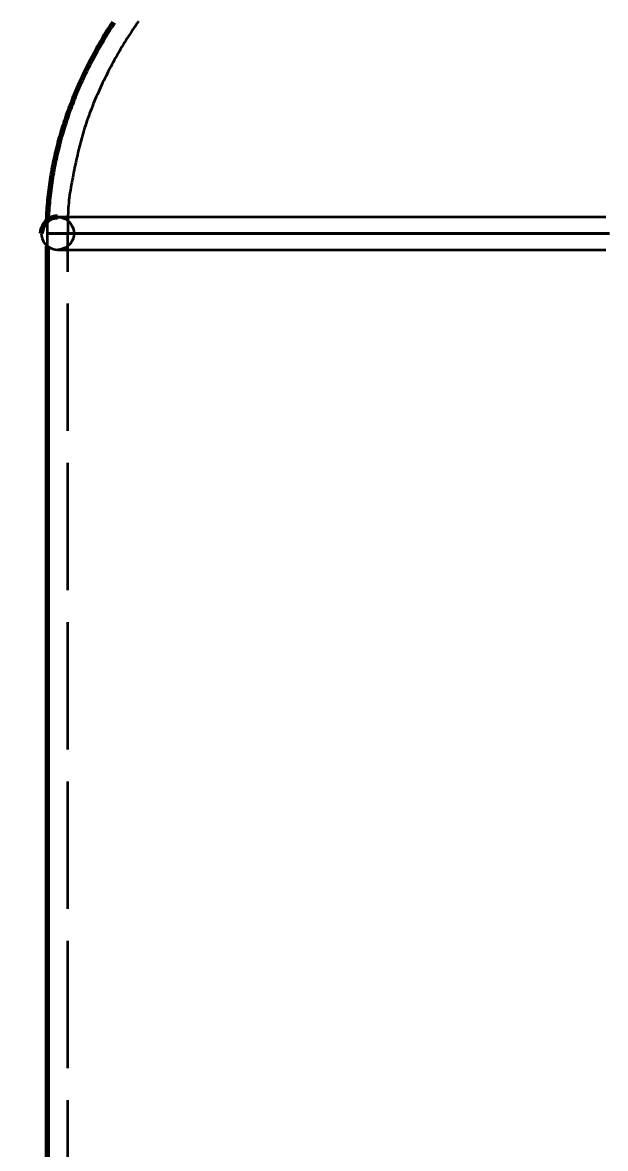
# Model space of a CAD drawing. Header units: millimetres. Extents: x 0 to 594, y 0 to 420.
# Drawn here: x 93.99 to 112.3, y 253.45 to 288.79 of the extents above; entities that cross this region are included whole.
import ezdxf

# ---------------------------------------------------------------- set-up
doc = ezdxf.new("R2010")
doc.units = ezdxf.units.MM
doc.linetypes.add('IRAM-E-TRAZOS', pattern=[5, 4, -1])
for name, color, linetype, lineweight in [('01-VISIBLE', 7, 'CONTINUOUS', 70), ('02-OCULTA', 4, 'IRAM-E-TRAZOS', 35), ('04-COTA', 3, 'CONTINUOUS', 18)]:
    doc.layers.add(name, color=color, linetype=linetype, lineweight=lineweight)
doc.styles.add('ISO3098', font='isocpeur.ttf')
doc.dimstyles.new('FLAMA-IRAM', dxfattribs={"dimtxt": 3.5, "dimasz": 3.5, "dimexe": 2, "dimexo": 1.5, "dimgap": 1, "dimtad": 1, "dimdec": 1, "dimtxsty": 'ISO3098', "dimblk": 'IRAM_FLECHA', "dimblk1": 'IRAM_FLECHA', "dimblk2": 'IRAM_FLECHA', "dimcen": 2.5, "dimclrd": 3, "dimclre": 3, "dimclrt": 3, "dimazin": 3, "dimtfac": 1, "dimtmove": 0, "dimatfit": 3, "dimlwd": 18, "dimlwe": 18})

# ---------------------------------------------------------------- blocks, each defined once
blk = doc.blocks.new('IRAM_FLECHA')
blk.add_solid([(0, 0), (-1, 0.125), (-1, -0.125)])

msp = doc.modelspace()

# ---------------------------------------------------------------- linework, layer by layer
at = {"layer": '01-VISIBLE'}
msp.add_line((94.775, 201.37), (94.775, 281.77), dxfattribs=at)
for points in [[(94.782, 282.575), (94.785, 282.655), (94.789, 282.735), (94.794, 282.815), (94.799, 282.895), (94.804, 282.975), (94.81, 283.055), (94.817, 283.135), (94.824, 283.214), (94.832, 283.294), (94.841, 283.374), (94.85, 283.453), (94.86, 283.533), (94.87, 283.612), (94.881, 283.691), (94.892, 283.771), (94.904, 283.85), (94.917, 283.929), (94.93, 284.008), (94.943, 284.087), (94.958, 284.165), (94.972, 284.244), (94.988, 284.323), (95.003, 284.401), (95.02, 284.48), (95.037, 284.558), (95.054, 284.636), (95.072, 284.714), (95.091, 284.792), (95.11, 284.87), (95.13, 284.947), (95.15, 285.025), (95.171, 285.102), (95.192, 285.179), (95.214, 285.256), (95.236, 285.333), (95.259, 285.41), (95.282, 285.486), (95.306, 285.563), (95.33, 285.639), (95.355, 285.715), (95.381, 285.791), (95.407, 285.867), (95.433, 285.943), (95.46, 286.018), (95.487, 286.093), (95.515, 286.168), (95.543, 286.243), (95.572, 286.318), (95.601, 286.392), (95.631, 286.467), (95.662, 286.541), (95.692, 286.615), (95.723, 286.688), (95.755, 286.762), (95.787, 286.835), (95.82, 286.908), (95.853, 286.981), (95.886, 287.054), (95.92, 287.127), (95.955, 287.199), (95.99, 287.271), (96.025, 287.343), (96.061, 287.414), (96.097, 287.486), (96.133, 287.557), (96.17, 287.628), (96.208, 287.699), (96.246, 287.769), (96.284, 287.84), (96.323, 287.91), (96.362, 287.98), (96.401, 288.049), (96.441, 288.119), (96.481, 288.188), (96.522, 288.257), (96.563, 288.326), (96.604, 288.394), (96.646, 288.462), (96.689, 288.531), (96.731, 288.598), (96.774, 288.666), (96.817, 288.733), (96.861, 288.8)], [(95.095, 282.682), (95.015, 282.676), (94.937, 282.657), (94.863, 282.626), (94.794, 282.584), (94.733, 282.532), (94.681, 282.471), (94.639, 282.402), (94.608, 282.328), (94.589, 282.25), (94.583, 282.17)]]:
    msp.add_lwpolyline(points, dxfattribs=at)
at = {"layer": '02-OCULTA'}
for p, q in [((94.775, 281.77), (94.775, 282.17)), ((95.415, 200.97), (95.415, 282.17))]:
    msp.add_line(p, q, dxfattribs=at)
for points in [[(97.639, 288.831), (97.594, 288.765), (97.548, 288.699), (97.503, 288.633), (97.459, 288.566), (97.414, 288.499), (97.371, 288.432), (97.327, 288.365), (97.284, 288.297), (97.242, 288.229), (97.199, 288.161), (97.158, 288.093), (97.116, 288.024), (97.075, 287.955), (97.035, 287.886), (96.995, 287.816), (96.955, 287.747), (96.916, 287.677), (96.877, 287.607), (96.839, 287.536), (96.801, 287.466), (96.763, 287.395), (96.726, 287.324), (96.689, 287.253), (96.653, 287.181), (96.617, 287.11), (96.581, 287.038), (96.546, 286.966), (96.511, 286.893), (96.477, 286.821), (96.443, 286.748), (96.409, 286.676), (96.376, 286.602), (96.344, 286.529), (96.312, 286.456), (96.28, 286.382), (96.249, 286.308), (96.218, 286.234), (96.188, 286.16), (96.158, 286.085), (96.129, 286.011), (96.101, 285.936), (96.073, 285.86), (96.046, 285.785), (96.019, 285.709), (95.993, 285.634), (95.968, 285.557), (95.944, 285.481), (95.92, 285.405), (95.897, 285.328), (95.874, 285.251), (95.852, 285.174), (95.831, 285.097), (95.811, 285.019), (95.791, 284.941), (95.771, 284.863), (95.752, 284.786), (95.734, 284.708), (95.716, 284.629), (95.698, 284.551), (95.681, 284.473), (95.664, 284.395), (95.648, 284.316), (95.632, 284.238), (95.616, 284.159), (95.6, 284.08), (95.585, 284.002), (95.57, 283.923), (95.555, 283.844), (95.54, 283.765), (95.526, 283.686), (95.512, 283.608), (95.498, 283.529), (95.485, 283.449), (95.473, 283.37), (95.463, 283.291), (95.453, 283.211), (95.445, 283.131), (95.439, 283.051), (95.433, 282.971), (95.429, 282.891), (95.425, 282.811), (95.422, 282.731), (95.42, 282.651), (95.418, 282.571), (95.417, 282.491), (95.416, 282.41), (95.415, 282.33), (95.415, 282.25), (95.415, 282.17)], [(94.775, 282.17), (94.775, 282.238), (94.776, 282.305), (94.777, 282.373), (94.778, 282.44), (94.78, 282.508), (94.782, 282.575)], [(112.313, 282.682), (112.176, 282.682), (112.04, 282.682), (111.903, 282.682), (111.766, 282.682), (111.63, 282.682), (111.493, 282.682), (111.356, 282.682), (111.22, 282.682), (111.083, 282.682), (110.946, 282.682), (110.81, 282.682), (110.673, 282.682), (110.536, 282.682), (110.4, 282.682), (110.263, 282.682), (110.127, 282.682), (109.99, 282.682), (109.853, 282.682), (109.717, 282.682), (109.58, 282.682), (109.443, 282.682), (109.307, 282.682), (109.17, 282.682), (109.033, 282.682), (108.897, 282.682), (108.76, 282.682), (108.623, 282.682), (108.487, 282.682), (108.35, 282.682), (108.213, 282.682), (108.077, 282.682), (107.94, 282.682), (107.803, 282.682), (107.667, 282.682), (107.53, 282.682), (107.393, 282.682), (107.257, 282.682), (107.12, 282.682), (106.984, 282.682), (106.847, 282.682), (106.71, 282.682), (106.574, 282.682), (106.437, 282.682), (106.3, 282.682), (106.164, 282.682), (106.027, 282.682), (105.89, 282.682), (105.754, 282.682), (105.617, 282.682), (105.48, 282.682), (105.344, 282.682), (105.207, 282.682), (105.07, 282.682), (104.934, 282.682), (104.797, 282.682), (104.66, 282.682), (104.524, 282.682), (104.387, 282.682), (104.251, 282.682), (104.114, 282.682), (103.977, 282.682), (103.841, 282.682), (103.704, 282.682), (103.567, 282.682), (103.431, 282.682), (103.294, 282.682), (103.157, 282.682), (103.021, 282.682), (102.884, 282.682), (102.747, 282.682), (102.611, 282.682), (102.474, 282.682), (102.337, 282.682), (102.201, 282.682), (102.064, 282.682), (101.927, 282.682), (101.791, 282.682), (101.654, 282.682), (101.518, 282.682), (101.381, 282.682), (101.244, 282.682), (101.108, 282.682), (100.971, 282.682), (100.834, 282.682), (100.698, 282.682), (100.561, 282.682), (100.424, 282.682), (100.288, 282.682), (100.151, 282.682), (100.014, 282.682), (99.878, 282.682), (99.741, 282.682), (99.604, 282.682), (99.468, 282.682), (99.331, 282.682), (99.195, 282.682), (99.058, 282.682), (98.921, 282.682), (98.785, 282.682), (98.648, 282.682), (98.511, 282.682), (98.375, 282.682), (98.238, 282.682), (98.101, 282.682), (97.965, 282.682), (97.828, 282.682), (97.691, 282.682), (97.555, 282.682), (97.418, 282.682), (97.281, 282.682), (97.145, 282.682), (97.008, 282.682), (96.871, 282.682), (96.735, 282.682), (96.598, 282.682), (96.462, 282.682), (96.325, 282.682), (96.188, 282.682), (96.052, 282.682), (95.915, 282.682), (95.778, 282.682), (95.642, 282.682), (95.505, 282.682), (95.368, 282.682), (95.232, 282.682), (95.095, 282.682)], [(112.313, 282.682), (112.176, 282.682), (112.04, 282.682), (111.903, 282.682), (111.766, 282.682), (111.63, 282.682), (111.493, 282.682), (111.356, 282.682), (111.22, 282.682), (111.083, 282.682), (110.946, 282.682), (110.81, 282.682), (110.673, 282.682), (110.536, 282.682), (110.4, 282.682), (110.263, 282.682), (110.127, 282.682), (109.99, 282.682), (109.853, 282.682), (109.717, 282.682), (109.58, 282.682), (109.443, 282.682), (109.307, 282.682), (109.17, 282.682), (109.033, 282.682), (108.897, 282.682), (108.76, 282.682), (108.623, 282.682), (108.487, 282.682), (108.35, 282.682), (108.213, 282.682), (108.077, 282.682), (107.94, 282.682), (107.803, 282.682), (107.667, 282.682), (107.53, 282.682), (107.393, 282.682), (107.257, 282.682), (107.12, 282.682), (106.984, 282.682), (106.847, 282.682), (106.71, 282.682), (106.574, 282.682), (106.437, 282.682), (106.3, 282.682), (106.164, 282.682), (106.027, 282.682), (105.89, 282.682), (105.754, 282.682), (105.617, 282.682), (105.48, 282.682), (105.344, 282.682), (105.207, 282.682), (105.07, 282.682), (104.934, 282.682), (104.797, 282.682), (104.66, 282.682), (104.524, 282.682), (104.387, 282.682), (104.251, 282.682), (104.114, 282.682), (103.977, 282.682), (103.841, 282.682), (103.704, 282.682), (103.567, 282.682), (103.431, 282.682), (103.294, 282.682), (103.157, 282.682), (103.021, 282.682), (102.884, 282.682), (102.747, 282.682), (102.611, 282.682), (102.474, 282.682), (102.337, 282.682), (102.201, 282.682), (102.064, 282.682), (101.927, 282.682), (101.791, 282.682), (101.654, 282.682), (101.518, 282.682), (101.381, 282.682), (101.244, 282.682), (101.108, 282.682), (100.971, 282.682), (100.834, 282.682), (100.698, 282.682), (100.561, 282.682), (100.424, 282.682), (100.288, 282.682), (100.151, 282.682), (100.014, 282.682), (99.878, 282.682), (99.741, 282.682), (99.604, 282.682), (99.468, 282.682), (99.331, 282.682), (99.195, 282.682), (99.058, 282.682), (98.921, 282.682), (98.785, 282.682), (98.648, 282.682), (98.511, 282.682), (98.375, 282.682), (98.238, 282.682), (98.101, 282.682), (97.965, 282.682), (97.828, 282.682), (97.691, 282.682), (97.555, 282.682), (97.418, 282.682), (97.281, 282.682), (97.145, 282.682), (97.008, 282.682), (96.871, 282.682), (96.735, 282.682), (96.598, 282.682), (96.462, 282.682), (96.325, 282.682), (96.188, 282.682), (96.052, 282.682), (95.915, 282.682), (95.778, 282.682), (95.642, 282.682), (95.505, 282.682), (95.368, 282.682), (95.232, 282.682), (95.095, 282.682)], [(95.095, 282.682), (95.175, 282.676), (95.253, 282.657), (95.327, 282.626), (95.396, 282.584), (95.457, 282.532), (95.509, 282.471), (95.551, 282.402), (95.582, 282.328), (95.601, 282.25), (95.607, 282.17), (95.601, 282.09), (95.582, 282.012), (95.551, 281.938), (95.509, 281.869), (95.457, 281.808), (95.396, 281.756), (95.327, 281.714), (95.253, 281.683), (95.175, 281.664), (95.095, 281.658)], [(94.583, 282.17), (94.589, 282.09), (94.608, 282.012), (94.639, 281.938), (94.681, 281.869), (94.733, 281.808), (94.794, 281.756), (94.863, 281.714), (94.937, 281.683), (95.015, 281.664), (95.095, 281.658)], [(112.333, 282.17), (112.195, 282.17), (112.056, 282.17), (111.918, 282.17), (111.78, 282.17), (111.641, 282.17), (111.503, 282.17), (111.365, 282.17), (111.227, 282.17), (111.089, 282.17), (110.95, 282.17), (110.812, 282.17), (110.674, 282.17), (110.536, 282.17), (110.397, 282.17), (110.259, 282.17), (110.121, 282.17), (109.983, 282.17), (109.844, 282.17), (109.706, 282.17), (109.568, 282.17), (109.429, 282.17), (109.291, 282.17), (109.153, 282.17), (109.015, 282.17), (108.877, 282.17), (108.738, 282.17), (108.6, 282.17), (108.462, 282.17), (108.323, 282.17), (108.185, 282.17), (108.047, 282.17), (107.909, 282.17), (107.77, 282.17), (107.632, 282.17), (107.494, 282.17), (107.356, 282.17), (107.218, 282.17), (107.079, 282.17), (106.941, 282.17), (106.803, 282.17), (106.665, 282.17), (106.526, 282.17), (106.388, 282.17), (106.25, 282.17), (106.112, 282.17), (105.973, 282.17), (105.835, 282.17), (105.697, 282.17), (105.559, 282.17), (105.42, 282.17), (105.282, 282.17), (105.144, 282.17), (105.005, 282.17), (104.867, 282.17), (104.729, 282.17), (104.591, 282.17), (104.453, 282.17), (104.314, 282.17), (104.176, 282.17), (104.038, 282.17), (103.9, 282.17), (103.761, 282.17), (103.623, 282.17), (103.485, 282.17), (103.346, 282.17), (103.208, 282.17), (103.07, 282.17), (102.932, 282.17), (102.794, 282.17), (102.655, 282.17), (102.517, 282.17), (102.379, 282.17), (102.24, 282.17), (102.102, 282.17), (101.964, 282.17), (101.826, 282.17), (101.688, 282.17), (101.549, 282.17), (101.411, 282.17), (101.273, 282.17), (101.135, 282.17), (100.996, 282.17), (100.858, 282.17), (100.72, 282.17), (100.581, 282.17), (100.443, 282.17), (100.305, 282.17), (100.167, 282.17), (100.028, 282.17), (99.89, 282.17), (99.752, 282.17), (99.614, 282.17), (99.475, 282.17), (99.337, 282.17), (99.199, 282.17), (99.061, 282.17), (98.922, 282.17), (98.784, 282.17), (98.646, 282.17), (98.508, 282.17), (98.369, 282.17), (98.231, 282.17), (98.093, 282.17), (97.955, 282.17), (97.817, 282.17), (97.678, 282.17), (97.54, 282.17), (97.402, 282.17), (97.264, 282.17), (97.125, 282.17), (96.987, 282.17), (96.849, 282.17), (96.711, 282.17), (96.572, 282.17), (96.434, 282.17), (96.296, 282.17), (96.158, 282.17), (96.019, 282.17), (95.881, 282.17), (95.743, 282.17), (95.605, 282.17), (95.466, 282.17), (95.328, 282.17), (95.19, 282.17), (95.052, 282.17), (94.913, 282.17), (94.775, 282.17)], [(94.775, 282.17), (94.913, 282.17), (95.052, 282.17), (95.19, 282.17), (95.328, 282.17), (95.466, 282.17), (95.605, 282.17), (95.743, 282.17), (95.881, 282.17), (96.019, 282.17), (96.158, 282.17), (96.296, 282.17), (96.434, 282.17), (96.572, 282.17), (96.711, 282.17), (96.849, 282.17), (96.987, 282.17), (97.125, 282.17), (97.264, 282.17), (97.402, 282.17), (97.54, 282.17), (97.678, 282.17), (97.817, 282.17), (97.955, 282.17), (98.093, 282.17), (98.231, 282.17), (98.369, 282.17), (98.508, 282.17), (98.646, 282.17), (98.784, 282.17), (98.922, 282.17), (99.061, 282.17), (99.199, 282.17), (99.337, 282.17), (99.475, 282.17), (99.614, 282.17), (99.752, 282.17), (99.89, 282.17), (100.028, 282.17), (100.167, 282.17), (100.305, 282.17), (100.443, 282.17), (100.581, 282.17), (100.72, 282.17), (100.858, 282.17), (100.996, 282.17), (101.135, 282.17), (101.273, 282.17), (101.411, 282.17), (101.549, 282.17), (101.688, 282.17), (101.826, 282.17), (101.964, 282.17), (102.102, 282.17), (102.24, 282.17), (102.379, 282.17), (102.517, 282.17), (102.655, 282.17), (102.794, 282.17), (102.932, 282.17), (103.07, 282.17), (103.208, 282.17), (103.346, 282.17), (103.485, 282.17), (103.623, 282.17), (103.761, 282.17), (103.9, 282.17), (104.038, 282.17), (104.176, 282.17), (104.314, 282.17), (104.453, 282.17), (104.591, 282.17), (104.729, 282.17), (104.867, 282.17), (105.005, 282.17), (105.144, 282.17), (105.282, 282.17), (105.42, 282.17), (105.559, 282.17), (105.697, 282.17), (105.835, 282.17), (105.973, 282.17), (106.112, 282.17), (106.25, 282.17), (106.388, 282.17), (106.526, 282.17), (106.665, 282.17), (106.803, 282.17), (106.941, 282.17), (107.079, 282.17), (107.218, 282.17), (107.356, 282.17), (107.494, 282.17), (107.632, 282.17), (107.77, 282.17), (107.909, 282.17), (108.047, 282.17), (108.185, 282.17), (108.323, 282.17), (108.462, 282.17), (108.6, 282.17), (108.738, 282.17), (108.877, 282.17), (109.015, 282.17), (109.153, 282.17), (109.291, 282.17), (109.429, 282.17), (109.568, 282.17), (109.706, 282.17), (109.844, 282.17), (109.983, 282.17), (110.121, 282.17), (110.259, 282.17), (110.397, 282.17), (110.536, 282.17), (110.674, 282.17), (110.812, 282.17), (110.95, 282.17), (111.089, 282.17), (111.227, 282.17), (111.365, 282.17), (111.503, 282.17), (111.641, 282.17), (111.78, 282.17), (111.918, 282.17), (112.056, 282.17), (112.195, 282.17), (112.333, 282.17)], [(112.333, 282.17), (112.195, 282.17), (112.056, 282.17), (111.918, 282.17), (111.78, 282.17), (111.641, 282.17), (111.503, 282.17), (111.365, 282.17), (111.227, 282.17), (111.089, 282.17), (110.95, 282.17), (110.812, 282.17), (110.674, 282.17), (110.536, 282.17), (110.397, 282.17), (110.259, 282.17), (110.121, 282.17), (109.983, 282.17), (109.844, 282.17), (109.706, 282.17), (109.568, 282.17), (109.429, 282.17), (109.291, 282.17), (109.153, 282.17), (109.015, 282.17), (108.877, 282.17), (108.738, 282.17), (108.6, 282.17), (108.462, 282.17), (108.323, 282.17), (108.185, 282.17), (108.047, 282.17), (107.909, 282.17), (107.77, 282.17), (107.632, 282.17), (107.494, 282.17), (107.356, 282.17), (107.218, 282.17), (107.079, 282.17), (106.941, 282.17), (106.803, 282.17), (106.665, 282.17), (106.526, 282.17), (106.388, 282.17), (106.25, 282.17), (106.112, 282.17), (105.973, 282.17), (105.835, 282.17), (105.697, 282.17), (105.559, 282.17), (105.42, 282.17), (105.282, 282.17), (105.144, 282.17), (105.005, 282.17), (104.867, 282.17), (104.729, 282.17), (104.591, 282.17), (104.453, 282.17), (104.314, 282.17), (104.176, 282.17), (104.038, 282.17), (103.9, 282.17), (103.761, 282.17), (103.623, 282.17), (103.485, 282.17), (103.346, 282.17), (103.208, 282.17), (103.07, 282.17), (102.932, 282.17), (102.794, 282.17), (102.655, 282.17), (102.517, 282.17), (102.379, 282.17), (102.24, 282.17), (102.102, 282.17), (101.964, 282.17), (101.826, 282.17), (101.688, 282.17), (101.549, 282.17), (101.411, 282.17), (101.273, 282.17), (101.135, 282.17), (100.996, 282.17), (100.858, 282.17), (100.72, 282.17), (100.581, 282.17), (100.443, 282.17), (100.305, 282.17), (100.167, 282.17), (100.028, 282.17), (99.89, 282.17), (99.752, 282.17), (99.614, 282.17), (99.475, 282.17), (99.337, 282.17), (99.199, 282.17), (99.061, 282.17), (98.922, 282.17), (98.784, 282.17), (98.646, 282.17), (98.508, 282.17), (98.369, 282.17), (98.231, 282.17), (98.093, 282.17), (97.955, 282.17), (97.817, 282.17), (97.678, 282.17), (97.54, 282.17), (97.402, 282.17), (97.264, 282.17), (97.125, 282.17), (96.987, 282.17), (96.849, 282.17), (96.711, 282.17), (96.572, 282.17), (96.434, 282.17), (96.296, 282.17), (96.158, 282.17), (96.019, 282.17), (95.881, 282.17), (95.743, 282.17), (95.605, 282.17), (95.466, 282.17), (95.328, 282.17), (95.19, 282.17), (95.052, 282.17), (94.913, 282.17), (94.775, 282.17)], [(94.775, 282.17), (94.913, 282.17), (95.052, 282.17), (95.19, 282.17), (95.328, 282.17), (95.466, 282.17), (95.605, 282.17), (95.743, 282.17), (95.881, 282.17), (96.019, 282.17), (96.158, 282.17), (96.296, 282.17), (96.434, 282.17), (96.572, 282.17), (96.711, 282.17), (96.849, 282.17), (96.987, 282.17), (97.125, 282.17), (97.264, 282.17), (97.402, 282.17), (97.54, 282.17), (97.678, 282.17), (97.817, 282.17), (97.955, 282.17), (98.093, 282.17), (98.231, 282.17), (98.369, 282.17), (98.508, 282.17), (98.646, 282.17), (98.784, 282.17), (98.922, 282.17), (99.061, 282.17), (99.199, 282.17), (99.337, 282.17), (99.475, 282.17), (99.614, 282.17), (99.752, 282.17), (99.89, 282.17), (100.028, 282.17), (100.167, 282.17), (100.305, 282.17), (100.443, 282.17), (100.581, 282.17), (100.72, 282.17), (100.858, 282.17), (100.996, 282.17), (101.135, 282.17), (101.273, 282.17), (101.411, 282.17), (101.549, 282.17), (101.688, 282.17), (101.826, 282.17), (101.964, 282.17), (102.102, 282.17), (102.24, 282.17), (102.379, 282.17), (102.517, 282.17), (102.655, 282.17), (102.794, 282.17), (102.932, 282.17), (103.07, 282.17), (103.208, 282.17), (103.346, 282.17), (103.485, 282.17), (103.623, 282.17), (103.761, 282.17), (103.9, 282.17), (104.038, 282.17), (104.176, 282.17), (104.314, 282.17), (104.453, 282.17), (104.591, 282.17), (104.729, 282.17), (104.867, 282.17), (105.005, 282.17), (105.144, 282.17), (105.282, 282.17), (105.42, 282.17), (105.559, 282.17), (105.697, 282.17), (105.835, 282.17), (105.973, 282.17), (106.112, 282.17), (106.25, 282.17), (106.388, 282.17), (106.526, 282.17), (106.665, 282.17), (106.803, 282.17), (106.941, 282.17), (107.079, 282.17), (107.218, 282.17), (107.356, 282.17), (107.494, 282.17), (107.632, 282.17), (107.77, 282.17), (107.909, 282.17), (108.047, 282.17), (108.185, 282.17), (108.323, 282.17), (108.462, 282.17), (108.6, 282.17), (108.738, 282.17), (108.877, 282.17), (109.015, 282.17), (109.153, 282.17), (109.291, 282.17), (109.429, 282.17), (109.568, 282.17), (109.706, 282.17), (109.844, 282.17), (109.983, 282.17), (110.121, 282.17), (110.259, 282.17), (110.397, 282.17), (110.536, 282.17), (110.674, 282.17), (110.812, 282.17), (110.95, 282.17), (111.089, 282.17), (111.227, 282.17), (111.365, 282.17), (111.503, 282.17), (111.641, 282.17), (111.78, 282.17), (111.918, 282.17), (112.056, 282.17), (112.195, 282.17), (112.333, 282.17)], [(112.431, 282.17), (112.296, 282.17), (112.161, 282.17), (112.026, 282.17), (111.891, 282.17), (111.756, 282.17), (111.621, 282.17), (111.486, 282.17), (111.351, 282.17), (111.216, 282.17), (111.081, 282.17), (110.946, 282.17), (110.811, 282.17), (110.676, 282.17), (110.541, 282.17), (110.406, 282.17), (110.271, 282.17), (110.135, 282.17), (110, 282.17), (109.865, 282.17), (109.73, 282.17), (109.595, 282.17), (109.46, 282.17), (109.325, 282.17), (109.19, 282.17), (109.055, 282.17), (108.92, 282.17), (108.785, 282.17), (108.65, 282.17), (108.515, 282.17), (108.38, 282.17), (108.245, 282.17), (108.11, 282.17), (107.975, 282.17), (107.84, 282.17), (107.705, 282.17), (107.57, 282.17), (107.434, 282.17), (107.299, 282.17), (107.164, 282.17), (107.029, 282.17), (106.894, 282.17), (106.759, 282.17), (106.624, 282.17), (106.489, 282.17), (106.354, 282.17), (106.219, 282.17), (106.084, 282.17), (105.949, 282.17), (105.814, 282.17), (105.679, 282.17), (105.544, 282.17), (105.409, 282.17), (105.274, 282.17), (105.139, 282.17), (105.004, 282.17), (104.869, 282.17), (104.733, 282.17), (104.598, 282.17), (104.463, 282.17), (104.328, 282.17), (104.193, 282.17), (104.058, 282.17), (103.923, 282.17), (103.788, 282.17), (103.653, 282.17), (103.518, 282.17), (103.383, 282.17), (103.248, 282.17), (103.113, 282.17), (102.978, 282.17), (102.843, 282.17), (102.708, 282.17), (102.573, 282.17), (102.438, 282.17), (102.303, 282.17), (102.168, 282.17), (102.032, 282.17), (101.897, 282.17), (101.762, 282.17), (101.627, 282.17), (101.492, 282.17), (101.357, 282.17), (101.222, 282.17), (101.087, 282.17), (100.952, 282.17), (100.817, 282.17), (100.682, 282.17), (100.547, 282.17), (100.412, 282.17), (100.277, 282.17), (100.142, 282.17), (100.007, 282.17), (99.872, 282.17), (99.737, 282.17), (99.602, 282.17), (99.467, 282.17), (99.331, 282.17), (99.196, 282.17), (99.061, 282.17), (98.926, 282.17), (98.791, 282.17), (98.656, 282.17), (98.521, 282.17), (98.386, 282.17), (98.251, 282.17), (98.116, 282.17), (97.981, 282.17), (97.846, 282.17), (97.711, 282.17), (97.576, 282.17), (97.441, 282.17), (97.306, 282.17), (97.171, 282.17), (97.036, 282.17), (96.901, 282.17), (96.766, 282.17), (96.63, 282.17), (96.495, 282.17), (96.36, 282.17), (96.225, 282.17), (96.09, 282.17), (95.955, 282.17), (95.82, 282.17), (95.685, 282.17), (95.55, 282.17), (95.415, 282.17)], [(95.415, 282.17), (95.55, 282.17), (95.685, 282.17), (95.82, 282.17), (95.955, 282.17), (96.09, 282.17), (96.225, 282.17), (96.36, 282.17), (96.495, 282.17), (96.63, 282.17), (96.766, 282.17), (96.901, 282.17), (97.036, 282.17), (97.171, 282.17), (97.306, 282.17), (97.441, 282.17), (97.576, 282.17), (97.711, 282.17), (97.846, 282.17), (97.981, 282.17), (98.116, 282.17), (98.251, 282.17), (98.386, 282.17), (98.521, 282.17), (98.656, 282.17), (98.791, 282.17), (98.926, 282.17), (99.061, 282.17), (99.196, 282.17), (99.331, 282.17), (99.467, 282.17), (99.602, 282.17), (99.737, 282.17), (99.872, 282.17), (100.007, 282.17), (100.142, 282.17), (100.277, 282.17), (100.412, 282.17), (100.547, 282.17), (100.682, 282.17), (100.817, 282.17), (100.952, 282.17), (101.087, 282.17), (101.222, 282.17), (101.357, 282.17), (101.492, 282.17), (101.627, 282.17), (101.762, 282.17), (101.897, 282.17), (102.032, 282.17), (102.168, 282.17), (102.303, 282.17), (102.438, 282.17), (102.573, 282.17), (102.708, 282.17), (102.843, 282.17), (102.978, 282.17), (103.113, 282.17), (103.248, 282.17), (103.383, 282.17), (103.518, 282.17), (103.653, 282.17), (103.788, 282.17), (103.923, 282.17), (104.058, 282.17), (104.193, 282.17), (104.328, 282.17), (104.463, 282.17), (104.598, 282.17), (104.733, 282.17), (104.869, 282.17), (105.004, 282.17), (105.139, 282.17), (105.274, 282.17), (105.409, 282.17), (105.544, 282.17), (105.679, 282.17), (105.814, 282.17), (105.949, 282.17), (106.084, 282.17), (106.219, 282.17), (106.354, 282.17), (106.489, 282.17), (106.624, 282.17), (106.759, 282.17), (106.894, 282.17), (107.029, 282.17), (107.164, 282.17), (107.299, 282.17), (107.434, 282.17), (107.57, 282.17), (107.705, 282.17), (107.84, 282.17), (107.975, 282.17), (108.11, 282.17), (108.245, 282.17), (108.38, 282.17), (108.515, 282.17), (108.65, 282.17), (108.785, 282.17), (108.92, 282.17), (109.055, 282.17), (109.19, 282.17), (109.325, 282.17), (109.46, 282.17), (109.595, 282.17), (109.73, 282.17), (109.865, 282.17), (110, 282.17), (110.135, 282.17), (110.271, 282.17), (110.406, 282.17), (110.541, 282.17), (110.676, 282.17), (110.811, 282.17), (110.946, 282.17), (111.081, 282.17), (111.216, 282.17), (111.351, 282.17), (111.486, 282.17), (111.621, 282.17), (111.756, 282.17), (111.891, 282.17), (112.026, 282.17), (112.161, 282.17), (112.296, 282.17), (112.431, 282.17)], [(112.431, 282.17), (112.296, 282.17), (112.161, 282.17), (112.026, 282.17), (111.891, 282.17), (111.756, 282.17), (111.621, 282.17), (111.486, 282.17), (111.351, 282.17), (111.216, 282.17), (111.081, 282.17), (110.946, 282.17), (110.811, 282.17), (110.676, 282.17), (110.541, 282.17), (110.406, 282.17), (110.271, 282.17), (110.135, 282.17), (110, 282.17), (109.865, 282.17), (109.73, 282.17), (109.595, 282.17), (109.46, 282.17), (109.325, 282.17), (109.19, 282.17), (109.055, 282.17), (108.92, 282.17), (108.785, 282.17), (108.65, 282.17), (108.515, 282.17), (108.38, 282.17), (108.245, 282.17), (108.11, 282.17), (107.975, 282.17), (107.84, 282.17), (107.705, 282.17), (107.57, 282.17), (107.434, 282.17), (107.299, 282.17), (107.164, 282.17), (107.029, 282.17), (106.894, 282.17), (106.759, 282.17), (106.624, 282.17), (106.489, 282.17), (106.354, 282.17), (106.219, 282.17), (106.084, 282.17), (105.949, 282.17), (105.814, 282.17), (105.679, 282.17), (105.544, 282.17), (105.409, 282.17), (105.274, 282.17), (105.139, 282.17), (105.004, 282.17), (104.869, 282.17), (104.733, 282.17), (104.598, 282.17), (104.463, 282.17), (104.328, 282.17), (104.193, 282.17), (104.058, 282.17), (103.923, 282.17), (103.788, 282.17), (103.653, 282.17), (103.518, 282.17), (103.383, 282.17), (103.248, 282.17), (103.113, 282.17), (102.978, 282.17), (102.843, 282.17), (102.708, 282.17), (102.573, 282.17), (102.438, 282.17), (102.303, 282.17), (102.168, 282.17), (102.032, 282.17), (101.897, 282.17), (101.762, 282.17), (101.627, 282.17), (101.492, 282.17), (101.357, 282.17), (101.222, 282.17), (101.087, 282.17), (100.952, 282.17), (100.817, 282.17), (100.682, 282.17), (100.547, 282.17), (100.412, 282.17), (100.277, 282.17), (100.142, 282.17), (100.007, 282.17), (99.872, 282.17), (99.737, 282.17), (99.602, 282.17), (99.467, 282.17), (99.331, 282.17), (99.196, 282.17), (99.061, 282.17), (98.926, 282.17), (98.791, 282.17), (98.656, 282.17), (98.521, 282.17), (98.386, 282.17), (98.251, 282.17), (98.116, 282.17), (97.981, 282.17), (97.846, 282.17), (97.711, 282.17), (97.576, 282.17), (97.441, 282.17), (97.306, 282.17), (97.171, 282.17), (97.036, 282.17), (96.901, 282.17), (96.766, 282.17), (96.63, 282.17), (96.495, 282.17), (96.36, 282.17), (96.225, 282.17), (96.09, 282.17), (95.955, 282.17), (95.82, 282.17), (95.685, 282.17), (95.55, 282.17), (95.415, 282.17)], [(95.415, 282.17), (95.55, 282.17), (95.685, 282.17), (95.82, 282.17), (95.955, 282.17), (96.09, 282.17), (96.225, 282.17), (96.36, 282.17), (96.495, 282.17), (96.63, 282.17), (96.766, 282.17), (96.901, 282.17), (97.036, 282.17), (97.171, 282.17), (97.306, 282.17), (97.441, 282.17), (97.576, 282.17), (97.711, 282.17), (97.846, 282.17), (97.981, 282.17), (98.116, 282.17), (98.251, 282.17), (98.386, 282.17), (98.521, 282.17), (98.656, 282.17), (98.791, 282.17), (98.926, 282.17), (99.061, 282.17), (99.196, 282.17), (99.331, 282.17), (99.467, 282.17), (99.602, 282.17), (99.737, 282.17), (99.872, 282.17), (100.007, 282.17), (100.142, 282.17), (100.277, 282.17), (100.412, 282.17), (100.547, 282.17), (100.682, 282.17), (100.817, 282.17), (100.952, 282.17), (101.087, 282.17), (101.222, 282.17), (101.357, 282.17), (101.492, 282.17), (101.627, 282.17), (101.762, 282.17), (101.897, 282.17), (102.032, 282.17), (102.168, 282.17), (102.303, 282.17), (102.438, 282.17), (102.573, 282.17), (102.708, 282.17), (102.843, 282.17), (102.978, 282.17), (103.113, 282.17), (103.248, 282.17), (103.383, 282.17), (103.518, 282.17), (103.653, 282.17), (103.788, 282.17), (103.923, 282.17), (104.058, 282.17), (104.193, 282.17), (104.328, 282.17), (104.463, 282.17), (104.598, 282.17), (104.733, 282.17), (104.869, 282.17), (105.004, 282.17), (105.139, 282.17), (105.274, 282.17), (105.409, 282.17), (105.544, 282.17), (105.679, 282.17), (105.814, 282.17), (105.949, 282.17), (106.084, 282.17), (106.219, 282.17), (106.354, 282.17), (106.489, 282.17), (106.624, 282.17), (106.759, 282.17), (106.894, 282.17), (107.029, 282.17), (107.164, 282.17), (107.299, 282.17), (107.434, 282.17), (107.57, 282.17), (107.705, 282.17), (107.84, 282.17), (107.975, 282.17), (108.11, 282.17), (108.245, 282.17), (108.38, 282.17), (108.515, 282.17), (108.65, 282.17), (108.785, 282.17), (108.92, 282.17), (109.055, 282.17), (109.19, 282.17), (109.325, 282.17), (109.46, 282.17), (109.595, 282.17), (109.73, 282.17), (109.865, 282.17), (110, 282.17), (110.135, 282.17), (110.271, 282.17), (110.406, 282.17), (110.541, 282.17), (110.676, 282.17), (110.811, 282.17), (110.946, 282.17), (111.081, 282.17), (111.216, 282.17), (111.351, 282.17), (111.486, 282.17), (111.621, 282.17), (111.756, 282.17), (111.891, 282.17), (112.026, 282.17), (112.161, 282.17), (112.296, 282.17), (112.431, 282.17)], [(95.095, 281.658), (95.232, 281.658), (95.368, 281.658), (95.505, 281.658), (95.642, 281.658), (95.778, 281.658), (95.915, 281.658), (96.051, 281.658), (96.188, 281.658), (96.325, 281.658), (96.461, 281.658), (96.598, 281.658), (96.735, 281.658), (96.871, 281.658), (97.008, 281.658), (97.145, 281.658), (97.281, 281.658), (97.418, 281.658), (97.555, 281.658), (97.691, 281.658), (97.828, 281.658), (97.965, 281.658), (98.101, 281.658), (98.238, 281.658), (98.375, 281.658), (98.511, 281.658), (98.648, 281.658), (98.785, 281.658), (98.921, 281.658), (99.058, 281.658), (99.195, 281.658), (99.331, 281.658), (99.468, 281.658), (99.604, 281.658), (99.741, 281.658), (99.878, 281.658), (100.014, 281.658), (100.151, 281.658), (100.288, 281.658), (100.424, 281.658), (100.561, 281.658), (100.698, 281.658), (100.834, 281.658), (100.971, 281.658), (101.108, 281.658), (101.244, 281.658), (101.381, 281.658), (101.518, 281.658), (101.654, 281.658), (101.791, 281.658), (101.927, 281.658), (102.064, 281.658), (102.201, 281.658), (102.337, 281.658), (102.474, 281.658), (102.611, 281.658), (102.747, 281.658), (102.884, 281.658), (103.021, 281.658), (103.157, 281.658), (103.294, 281.658), (103.431, 281.658), (103.567, 281.658), (103.704, 281.658), (103.841, 281.658), (103.977, 281.658), (104.114, 281.658), (104.251, 281.658), (104.387, 281.658), (104.524, 281.658), (104.66, 281.658), (104.797, 281.658), (104.934, 281.658), (105.07, 281.658), (105.207, 281.658), (105.344, 281.658), (105.48, 281.658), (105.617, 281.658), (105.754, 281.658), (105.89, 281.658), (106.027, 281.658), (106.164, 281.658), (106.3, 281.658), (106.437, 281.658), (106.574, 281.658), (106.71, 281.658), (106.847, 281.658), (106.984, 281.658), (107.12, 281.658), (107.257, 281.658), (107.393, 281.658), (107.53, 281.658), (107.667, 281.658), (107.803, 281.658), (107.94, 281.658), (108.077, 281.658), (108.213, 281.658), (108.35, 281.658), (108.487, 281.658), (108.623, 281.658), (108.76, 281.658), (108.897, 281.658), (109.033, 281.658), (109.17, 281.658), (109.307, 281.658), (109.443, 281.658), (109.58, 281.658), (109.717, 281.658), (109.853, 281.658), (109.99, 281.658), (110.127, 281.658), (110.263, 281.658), (110.4, 281.658), (110.536, 281.658), (110.673, 281.658), (110.81, 281.658), (110.946, 281.658), (111.083, 281.658), (111.22, 281.658), (111.356, 281.658), (111.493, 281.658), (111.63, 281.658), (111.766, 281.658), (111.903, 281.658), (112.04, 281.658), (112.176, 281.658), (112.313, 281.658)], [(95.095, 281.658), (95.232, 281.658), (95.368, 281.658), (95.505, 281.658), (95.642, 281.658), (95.778, 281.658), (95.915, 281.658), (96.051, 281.658), (96.188, 281.658), (96.325, 281.658), (96.461, 281.658), (96.598, 281.658), (96.735, 281.658), (96.871, 281.658), (97.008, 281.658), (97.145, 281.658), (97.281, 281.658), (97.418, 281.658), (97.555, 281.658), (97.691, 281.658), (97.828, 281.658), (97.965, 281.658), (98.101, 281.658), (98.238, 281.658), (98.374, 281.658), (98.511, 281.658), (98.648, 281.658), (98.784, 281.658), (98.921, 281.658), (99.058, 281.658), (99.194, 281.658), (99.331, 281.658), (99.468, 281.658), (99.604, 281.658), (99.741, 281.658), (99.878, 281.658), (100.014, 281.658), (100.151, 281.658), (100.288, 281.658), (100.424, 281.658), (100.561, 281.658), (100.698, 281.658), (100.834, 281.658), (100.971, 281.658), (101.108, 281.658), (101.244, 281.658), (101.381, 281.658), (101.518, 281.658), (101.654, 281.658), (101.791, 281.658), (101.927, 281.658), (102.064, 281.658), (102.201, 281.658), (102.337, 281.658), (102.474, 281.658), (102.611, 281.658), (102.747, 281.658), (102.884, 281.658), (103.021, 281.658), (103.157, 281.658), (103.294, 281.658), (103.431, 281.658), (103.567, 281.658), (103.704, 281.658), (103.841, 281.658), (103.977, 281.658), (104.114, 281.658), (104.251, 281.658), (104.387, 281.658), (104.524, 281.658), (104.66, 281.658), (104.797, 281.658), (104.934, 281.658), (105.07, 281.658), (105.207, 281.658), (105.344, 281.658), (105.48, 281.658), (105.617, 281.658), (105.754, 281.658), (105.89, 281.658), (106.027, 281.658), (106.164, 281.658), (106.3, 281.658), (106.437, 281.658), (106.574, 281.658), (106.71, 281.658), (106.847, 281.658), (106.984, 281.658), (107.12, 281.658), (107.257, 281.658), (107.393, 281.658), (107.53, 281.658), (107.667, 281.658), (107.803, 281.658), (107.94, 281.658), (108.077, 281.658), (108.213, 281.658), (108.35, 281.658), (108.487, 281.658), (108.623, 281.658), (108.76, 281.658), (108.897, 281.658), (109.033, 281.658), (109.17, 281.658), (109.307, 281.658), (109.443, 281.658), (109.58, 281.658), (109.717, 281.658), (109.853, 281.658), (109.99, 281.658), (110.127, 281.658), (110.263, 281.658), (110.4, 281.658), (110.536, 281.658), (110.673, 281.658), (110.81, 281.658), (110.946, 281.658), (111.083, 281.658), (111.22, 281.658), (111.356, 281.658), (111.493, 281.658), (111.63, 281.658), (111.766, 281.658), (111.903, 281.658), (112.04, 281.658), (112.176, 281.658), (112.313, 281.658)]]:
    msp.add_lwpolyline(points, dxfattribs=at)

# ---------------------------------------------------------------- dimensions: what is measured, and where the dimension line sits
at = {"layer": '04-COTA'}
for base, p1, text in [((76.775, 183.57), (94.775, 183.57), '<>±0,8'), ((85.775, 282.17), (94.775, 282.17), '<>±0,5')]:
    msp.add_linear_dim(base=base, p1=p1, p2=(118.725, 306.43), angle=90, text=text, dimstyle='FLAMA-IRAM', override={"dimlfac": 5}, dxfattribs=at).render()

doc.saveas('drawing.dxf')
